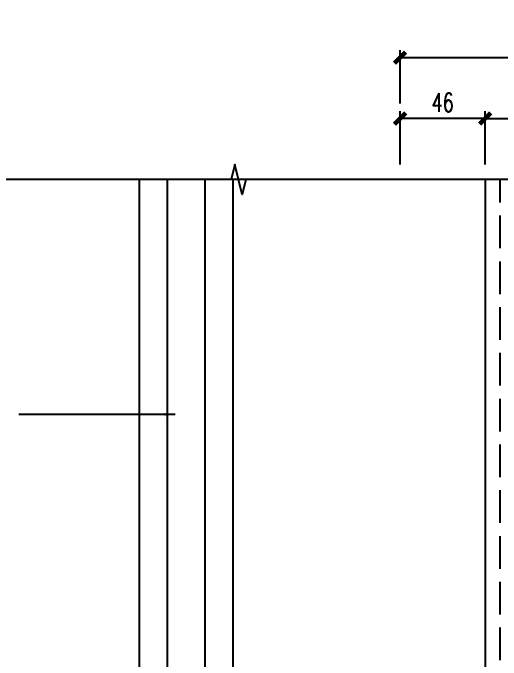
# Model space of a CAD drawing. Extents: x -160106 to 966792, y -663931 to 1550022.
# Drawn here: x -78513.9 to -78252.4, y -85143.4 to -84797 of the extents above; entities that cross this region are included whole.
import ezdxf
from ezdxf.xclip import XClip

# ---------------------------------------------------------------- set-up
doc = ezdxf.new("R2010")
doc.units = 0
doc.linetypes.add('ZN-DASH', pattern=[0.35, 0.25, -0.1])
for name, color, linetype in [('!ZN5-钢材投影-40', 40, 'Continuous'), ('!ZN6-虚线-8', 8, 'ZN-DASH'), ('20剖面图$0$20立剖面图及门窗表$0$A-HRAIL', 173, 'Continuous'), ('3符号', 173, 'Continuous'), ('DIM', 173, 'Continuous')]:
    doc.layers.add(name, color=color, linetype=linetype)
doc.styles.add('DHTEXT-1', font='ROMANS.shx', dxfattribs={"width": 0.7, "bigfont": 'CHINESE.shx'})
doc.dimstyles.new('ZN4', dxfattribs={"dimscale": 4, "dimtxt": 2.5, "dimasz": 1.5, "dimexe": 1, "dimexo": 2, "dimgap": 0.9, "dimtad": 1, "dimdec": 0, "dimdsep": 46, "dimtxsty": 'DHTEXT-1', "dimblk": 'ARCHTICK', "dimcen": 2.5, "dimclrd": 173, "dimclre": 173, "dimclrt": 7, "dimazin": 2, "dimtfac": 1, "dimtix": 1, "dimtmove": 2, "dimatfit": 3, "dimfxl": 0, "dimarcsym": 0})

# ---------------------------------------------------------------- blocks, each defined once
blk = doc.blocks.new('*U1405')
at = {"layer": '!ZN5-钢材投影-40', "ltscale": 0.3}
blk.add_line((-254.4, 531.91), (-254.4, -900), dxfattribs=at)
at = {"layer": '!ZN6-虚线-8', "color": 8, "linetype": 'ZN-DASH', "ltscale": 70}
blk.add_line((-246.4, -900), (-246.4, 531.91), dxfattribs=at)
blk = doc.blocks.new('20250828132035')
at = {"layer": '20剖面图$0$20立剖面图及门窗表$0$A-HRAIL'}
for points in [[(160.4, 7480), (160.4, 8450), (210.4, 8450), (210.4, 7480)], [(175.4, 7480), (175.4, 8450), (195.4, 8450), (195.4, 7480)]]:
    blk.add_lwpolyline(points, close=True, dxfattribs=at)
at = {"ltscale": 50}
blk.add_blockref('*U1405', (600, 7550), dxfattribs=at)
blk = doc.blocks.new('_ArchTick')
at = {"color": 0, "linetype": 'ByBlock', "const_width": 0.4}
blk.add_lwpolyline([(-0.5, -0.5), (0.5, 0.5)], dxfattribs=at)
blk = doc.blocks.new('*D1479')
at = {"layer": 'Defpoints', "color": 0, "ltscale": 40, "transparency": 16777216}
for p in [(-78306.49, -84820.91), (-78306.49, -84853.51), (-78006.49, -84853.51)]:
    blk.add_point(p, dxfattribs=at)
at = {"layer": 'DIM', "color": 173, "linetype": 'ByBlock', "lineweight": -2, "ltscale": 40, "transparency": 16777216}
for p, q in [((-78306.49, -84845.51), (-78306.49, -84816.91)), ((-78006.49, -84845.51), (-78006.49, -84816.91)), ((-78006.49, -84820.91), (-78306.49, -84820.91))]:
    blk.add_line(p, q, dxfattribs=at)
at = {"layer": 'DIM', "color": 173, "lineweight": -2, "ltscale": 40, "transparency": 16777216, "xscale": 6, "yscale": 6, "zscale": 6, "rotation": 180}
blk.add_blockref('_ArchTick', (-78306.49, -84820.91), dxfattribs=at)
at = {"layer": 'DIM', "color": 173, "lineweight": -2, "ltscale": 40, "transparency": 16777216, "xscale": 6, "yscale": 6, "zscale": 6}
blk.add_blockref('_ArchTick', (-78006.49, -84820.91), dxfattribs=at)
at = {"layer": 'DIM', "color": 7, "ltscale": 40, "transparency": 16777216, "insert": (-78156.49, -84812.31), "char_height": 10, "attachment_point": 5, "style": 'DHTEXT-1'}
blk.add_mtext('300', dxfattribs=at)
blk = doc.blocks.new('*D1481')
at = {"layer": 'Defpoints', "color": 0, "ltscale": 40, "transparency": 16777216}
for p in [(-78140.89, -84853.51), (-78260.89, -84886.11), (-78140.89, -84886.11)]:
    blk.add_point(p, dxfattribs=at)
at = {"layer": 'DIM', "color": 173, "linetype": 'ByBlock', "lineweight": -2, "ltscale": 40, "transparency": 16777216}
for p, q in [((-78260.89, -84878.11), (-78260.89, -84849.51)), ((-78140.89, -84878.11), (-78140.89, -84849.51)), ((-78260.89, -84853.51), (-78140.89, -84853.51))]:
    blk.add_line(p, q, dxfattribs=at)
at = {"layer": 'DIM', "color": 173, "lineweight": -2, "ltscale": 40, "transparency": 16777216, "xscale": 6, "yscale": 6, "zscale": 6, "rotation": 180}
blk.add_blockref('_ArchTick', (-78260.89, -84853.51), dxfattribs=at)
at = {"layer": 'DIM', "color": 173, "lineweight": -2, "ltscale": 40, "transparency": 16777216, "xscale": 6, "yscale": 6, "zscale": 6}
blk.add_blockref('_ArchTick', (-78140.89, -84853.51), dxfattribs=at)
at = {"layer": 'DIM', "color": 7, "ltscale": 40, "transparency": 16777216, "insert": (-78200.89, -84844.91), "char_height": 10, "attachment_point": 5, "style": 'DHTEXT-1'}
blk.add_mtext('120', dxfattribs=at)
blk = doc.blocks.new('*D1905')
at = {"layer": 'Defpoints', "color": 0, "ltscale": 40, "transparency": 16777216}
for p in [(-78306.49, -84853.51), (-78306.49, -84886.11), (-78260.89, -84886.11)]:
    blk.add_point(p, dxfattribs=at)
at = {"layer": 'DIM', "color": 173, "linetype": 'ByBlock', "lineweight": -2, "ltscale": 40, "transparency": 16777216}
for p, q in [((-78306.49, -84878.11), (-78306.49, -84849.51)), ((-78260.89, -84878.11), (-78260.89, -84849.51)), ((-78260.89, -84853.51), (-78306.49, -84853.51))]:
    blk.add_line(p, q, dxfattribs=at)
at = {"layer": 'DIM', "color": 173, "lineweight": -2, "ltscale": 40, "transparency": 16777216, "xscale": 6, "yscale": 6, "zscale": 6, "rotation": 180}
blk.add_blockref('_ArchTick', (-78306.49, -84853.51), dxfattribs=at)
at = {"layer": 'DIM', "color": 173, "lineweight": -2, "ltscale": 40, "transparency": 16777216, "xscale": 6, "yscale": 6, "zscale": 6}
blk.add_blockref('_ArchTick', (-78260.89, -84853.51), dxfattribs=at)
at = {"layer": 'DIM', "color": 7, "ltscale": 40, "transparency": 16777216, "insert": (-78283.69, -84844.91), "char_height": 10, "attachment_point": 5, "style": 'DHTEXT-1'}
blk.add_mtext('46', dxfattribs=at)

msp = doc.modelspace()

# ---------------------------------------------------------------- block references
at = {"ltscale": 50}
ref = msp.add_blockref('20250828132035', (-78606.49, -92699.96), dxfattribs=at)
XClip(ref).set_block_clipping_path([(-212.7131614868, 6207.8567009832), (649.8650869959, 7813.8519071587)])

# ---------------------------------------------------------------- dimensions: what is measured, and where the dimension line sits
at = {"layer": 'DIM', "ltscale": 40}
dim = msp.add_linear_dim(base=(-78306.49, -84820.91), p1=(-78006.49, -84853.51), p2=(-78306.49, -84853.51), dimstyle='ZN4', dxfattribs=at)
dim.commit()
dim.dimension.update_dxf_attribs({"geometry": '*D1479', "text_midpoint": (-78156.49, -84812.31)})

# ---------------------------------------------------------------- next in the draw order: linework, layer by layer
at = {"layer": '3符号'}
msp.add_lwpolyline([(-77966.89, -84886.11), (-78389.05, -84886.11), (-78391.05, -84894.11), (-78395.05, -84878.11), (-78397.05, -84886.11), (-78819.2, -84886.11)], dxfattribs=at)

# ---------------------------------------------------------------- next in the draw order: dimensions: what is measured, and where the dimension line sits
at = {"layer": 'DIM', "ltscale": 40}
for base, p2, picture, middle in [((-78306.49, -84853.51), (-78306.49, -84886.11), '*D1905', (-78283.69, -84844.91)), ((-78140.89, -84853.51), (-78140.89, -84886.11), '*D1481', (-78200.89, -84844.91))]:
    dim = msp.add_linear_dim(base=base, p1=(-78260.89, -84886.11), p2=p2, dimstyle='ZN4', dxfattribs=at)
    dim.commit()
    dim.dimension.update_dxf_attribs({"geometry": picture, "text_midpoint": middle})

# ---------------------------------------------------------------- next in the draw order: leaders
at = {"layer": 'DIM'}
msp.add_leader([(-78426.99, -85011.91), (-78459.47, -85011.91), (-78510.62, -85011.91)], dimstyle='ZN4', dxfattribs=at)

doc.saveas('drawing.dxf')
